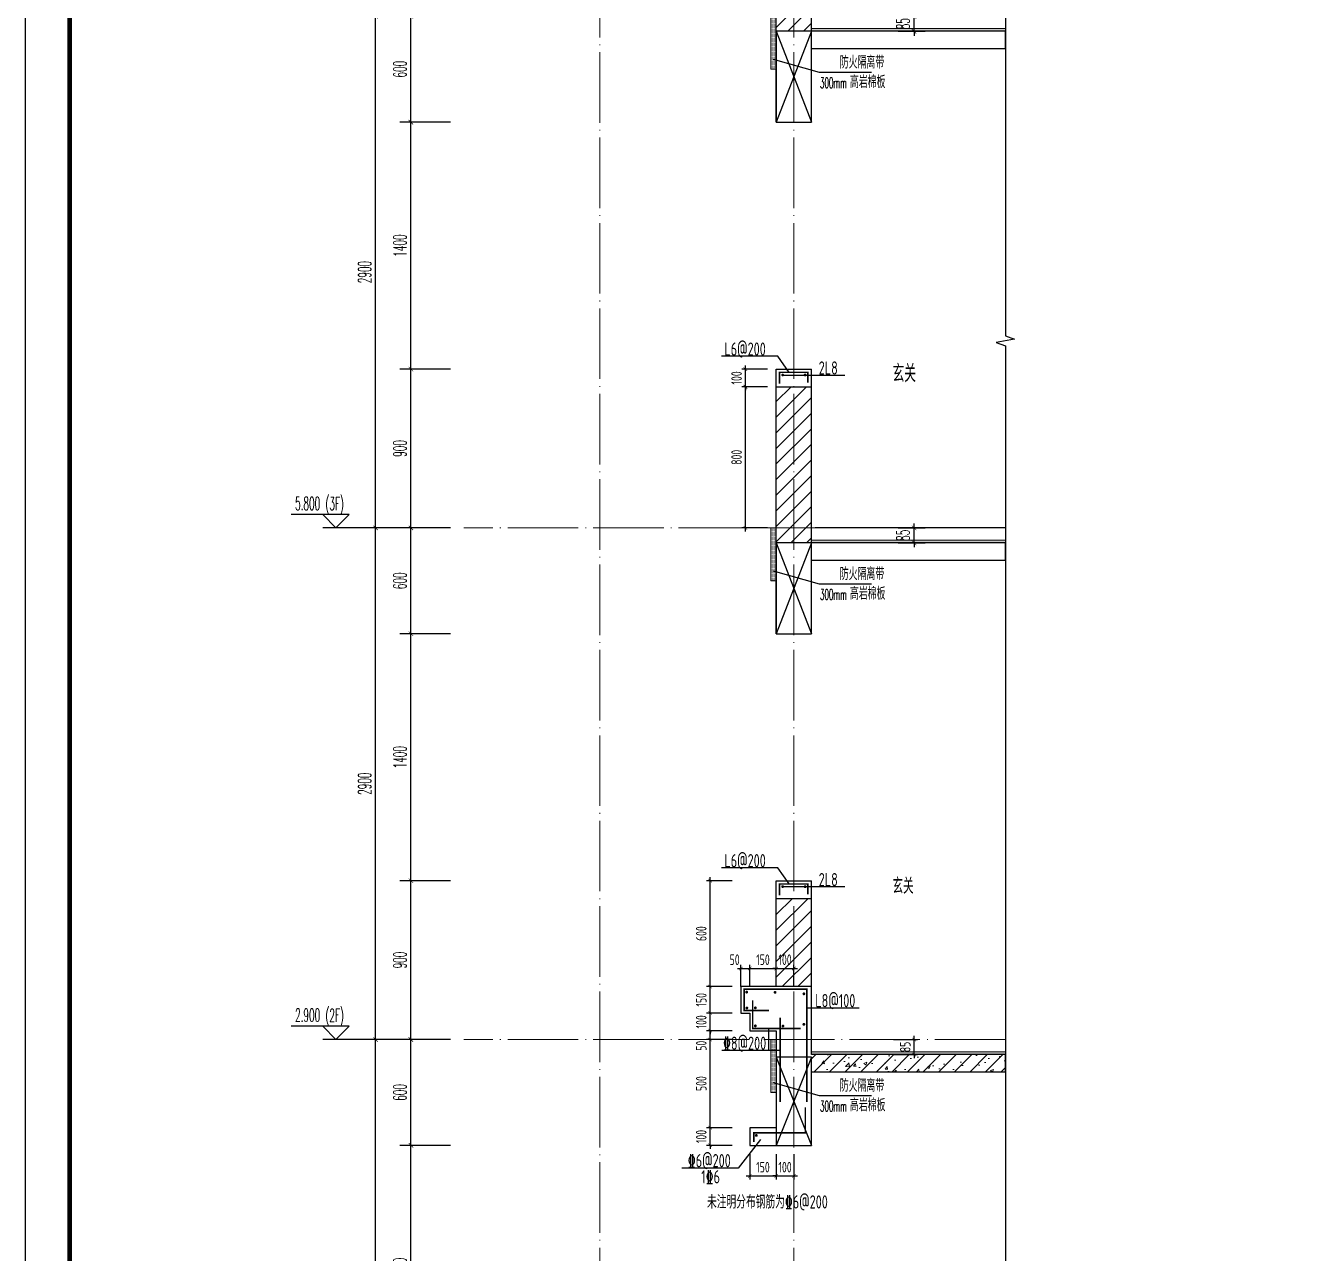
# Model space of a CAD drawing. Extents: x 826826 to 1642106, y -156213 to 399140.
# Drawn here: x 1603346 to 1610583, y 289454 to 296414 of the extents above; entities that cross this region are included whole.
import ezdxf

# ---------------------------------------------------------------- set-up
doc = ezdxf.new("R2010")
doc.units = 0
doc.header["$LTSCALE"] = 1000
doc.linetypes.add('DOTE', pattern=[2.42, 2, -0.2, 0.02, -0.2])
doc.layers.get('0').update_dxf_attribs({"linetype": 'CONTINUOUS'})
doc.layers.get('DEFPOINTS').update_dxf_attribs({"linetype": 'CONTINUOUS'})
for name, color, linetype in [('DIM', 2, 'CONTINUOUS'), ('DIM_ELEV', 3, 'CONTINUOUS'), ('DIM_IDEN', 67, 'CONTINUOUS'), ('DIM_SYMB', 3, 'CONTINUOUS'), ('PUB_DIM', 3, 'CONTINUOUS'), ('PUB_TEXT', 2, 'CONTINUOUS'), ('REIN', 6, 'CONTINUOUS'), ('S-大样-砼线', 7, 'CONTINUOUS'), ('S-引出线', 40, 'CONTINUOUS'), ('TEXT', 2, 'CONTINUOUS'), ('WALL', 5, 'CONTINUOUS'), ('yichutu', 7, 'CONTINUOUS'), ('看线', 251, 'CONTINUOUS'), ('立面-看线', 251, 'CONTINUOUS')]:
    doc.layers.add(name, color=color, linetype=linetype)
for name, color, linetype, lineweight in [('DOTE', 251, 'DOTE', 9), ('PUB_HATCH', 8, 'CONTINUOUS', 9), ('内粉刷', 37, 'CONTINUOUS', 9), ('图框', 9, 'CONTINUOUS', 18)]:
    doc.layers.add(name, color=color, linetype=linetype, lineweight=lineweight)
doc.styles.add('_TCH_DIM', font='SIMPLEX.shx', dxfattribs={"width": 0.7, "bigfont": 'GBCBIG.shx'})
doc.styles.add('_TCH_DIM_T3', font='SIMPLEX.shx', dxfattribs={"width": 0.494118, "bigfont": 'GBCBIG.shx'})
doc.styles.add('DIM_FONT_T3', font='SIMPLEX', dxfattribs={"width": 0.705882, "bigfont": 'GBCBIG'})
doc.styles.add('TSSD_DIMENSION', font='Tssdeng.shx', dxfattribs={"width": 0.7, "bigfont": 'tssdchn.shx'})
doc.styles.add('TSSD_REIN', font='tssdeng.shx', dxfattribs={"width": 0.7, "height": 300, "bigfont": 'tssdchn.shx'})
doc.styles.add('w', font='tssdeng.shx', dxfattribs={"width": 0.8, "bigfont": 'tssdchn.shx'})
doc.dimstyles.new('_TCH_ARCH&&25', dxfattribs={"dimtxt": 74.375, "dimasz": 25, "dimexe": 62.5, "dimexo": 75, "dimgap": 25, "dimtad": 1, "dimdec": 0, "dimzin": 0, "dimdsep": 46, "dimtxsty": '_TCH_DIM_T3', "dimblk": 'ARCHTICK', "dimcen": 0.09, "dimclrt": 7, "dimazin": 0, "dimtfac": 1, "dimtdec": 0, "dimtix": 1, "dimtmove": 2, "dimatfit": 3, "dimldrblk": 'ARCHTICK', "dimfxl": 0, "dimtolj": 1, "dimtzin": 0, "dimarcsym": 0})
doc.dimstyles.new('TSSD_20_20', dxfattribs={"dimtxt": 60, "dimasz": 20, "dimexe": 20, "dimexo": 50, "dimgap": 20, "dimtad": 1, "dimdec": 0, "dimzin": 0, "dimdsep": 46, "dimtxsty": 'TSSD_DIMENSION', "dimblk": 'ARCHTICK', "dimblk1": 'ARCHTICK', "dimblk2": 'ARCHTICK', "dimcen": 0, "dimdle": 20, "dimclrt": 7, "dimadec": 0, "dimazin": 0, "dimtfac": 1, "dimtdec": 0, "dimtix": 1, "dimtmove": 2, "dimatfit": 3, "dimfxl": 0, "dimtolj": 1, "dimtzin": 0, "dimarcsym": 0})

# ---------------------------------------------------------------- blocks, each defined once
blk = doc.blocks.new('GFDDDDRG')
at = {"layer": '图框'}
blk.add_lwpolyline([(923310, -107437), (923310, -159999), (893610, -159999), (893610, -107437)], close=True, dxfattribs=at)
blk.add_lwpolyline([(923310, -107437), (923310, -159999), (893610, -159999), (893610, -107437)], close=True, dxfattribs=at)
at = {"layer": '图框', "const_width": 50}
blk.add_lwpolyline([(894110, -159499), (922810, -159499), (922810, -108687), (894110, -108687)], close=True, dxfattribs=at)
blk = doc.blocks.new('yct-1051-594-26275-14850-25-1002.0')
at = {"layer": 'yichutu', "color": 7}
blk.add_lwpolyline([(0, 0), (0, 14850), (26275, 14850), (26275, 0)], close=True, dxfattribs=at)
blk = doc.blocks.new('VDVDXAXFSFFX')
at = {"layer": 'PUB_HATCH'}
h = blk.add_hatch(dxfattribs=at)
h.set_pattern_fill('DOTS', color=251, scale=2, style=0)
h.set_pattern_definition([(0, (924712.4965, -148185.593), (1.5875, 3.175), [0, -3.175])])
h.paths.add_polyline_path([(924682.5, -148185.6), (924712.5, -148185.6), (924712.5, -147935.6), (924712.5, -147885.6), (924712.5, -147885.6), (924712.5, -147885.6), (924682.5, -147885.6)])
at = {"layer": 'DIM_IDEN', "color": 5}
for p, q in [((924695.5, -148129.3), (924955.6, -148202.9)), ((924955.6, -148202.9), (925253.4, -148202.9))]:
    blk.add_line(p, q, dxfattribs=at)
at = {"layer": 'PUB_HATCH', "color": 5}
blk.add_lwpolyline([(924712.5, -147885.6), (924682.5, -147885.6), (924682.5, -148185.6), (924712.5, -148185.6)], close=True, dxfattribs=at)
at = {"layer": 'PUB_TEXT', "style": 'DIM_FONT_T3', "width": 0.705882}
blk.add_text('防火隔离带', height=71.49, dxfattribs=at).set_placement((925072.6, -148181.9))
at = {"layer": 'PUB_TEXT', "color": 5, "style": 'DIM_FONT_T3'}
for s, height, width, p in [('300mm', 59.5, 0.49827, (924960.4, -148292.9)), ('高岩棉板', 71.49, 0.705882, (925129.8, -148292.9))]:
    blk.add_text(s, height=height, dxfattribs=dict(at, width=width)).set_placement(p)
blk = doc.blocks.new('_ArchTick')
at = {"color": 0, "linetype": 'ByBlock', "const_width": 0.15}
blk.add_lwpolyline([(-0.5, -0.5), (0.5, 0.5)], dxfattribs=at)
blk = doc.blocks.new('*D1203')
at = {"layer": 'DEFPOINTS', "color": 0}
for p in [(1149838.4, -121769.5), (1150004.3, -121769.5), (1149838.4, -121854.5)]:
    blk.add_point(p, dxfattribs=at)
at = {"layer": 'PUB_DIM', "color": 0, "lineweight": -2}
for p, q in [((1149913.4, -121769.5), (1150066.8, -121769.5)), ((1150004.3, -121769.5), (1150004.3, -121744.5)), ((1150004.3, -121854.5), (1150004.3, -121769.5)), ((1149913.4, -121854.5), (1150066.8, -121854.5)), ((1150004.3, -121854.5), (1150004.3, -121879.5))]:
    blk.add_line(p, q, dxfattribs=at)
at = {"layer": 'PUB_DIM', "color": 0, "lineweight": -2, "xscale": 25, "yscale": 25, "zscale": 25}
for p, rotation in [((1150004.3, -121769.5), 270), ((1150004.3, -121854.5), 90)]:
    blk.add_blockref('_ArchTick', p, dxfattribs=dict(at, rotation=rotation))
at = {"layer": 'PUB_DIM', "color": 7, "insert": (1149942.1, -121812), "char_height": 74.38, "attachment_point": 5, "rotation": 90, "style": '_TCH_DIM_T3'}
blk.add_mtext('\\A1;85', dxfattribs=at)
blk = doc.blocks.new('*D1251')
at = {"layer": 'DEFPOINTS', "color": 0}
for p in [(1608215.5, 290666.4), (1608381.5, 290666.4), (1608215.5, 290581.4)]:
    blk.add_point(p, dxfattribs=at)
at = {"layer": 'DIM', "color": 0, "lineweight": -2}
for p, q in [((1608381.5, 290666.4), (1608381.5, 290686.4)), ((1608265.5, 290666.4), (1608401.5, 290666.4)), ((1608381.5, 290581.4), (1608381.5, 290666.4)), ((1608265.5, 290581.4), (1608401.5, 290581.4)), ((1608381.5, 290581.4), (1608381.5, 290561.4))]:
    blk.add_line(p, q, dxfattribs=at)
at = {"layer": 'DIM', "color": 0, "lineweight": -2, "xscale": 20, "yscale": 20, "zscale": 20}
for p, rotation in [((1608381.5, 290666.4), 270), ((1608381.5, 290581.4), 90)]:
    blk.add_blockref('_ArchTick', p, dxfattribs=dict(at, rotation=rotation))
at = {"layer": 'DIM', "color": 7, "insert": (1608331.5, 290623.9), "char_height": 60, "attachment_point": 5, "rotation": 90, "style": 'TSSD_DIMENSION'}
blk.add_mtext('\\A1;85', dxfattribs=at)
blk = doc.blocks.new('*D1478')
at = {"layer": 'DEFPOINTS', "color": 0}
for p in [(1607450.3, 291068.7), (1607400.3, 290916.4), (1607450.3, 290916.4)]:
    blk.add_point(p, dxfattribs=at)
at = {"layer": 'DIM', "color": 0, "lineweight": -2}
for p, q in [((1607380.3, 291068.7), (1607470.3, 291068.7)), ((1607400.3, 290966.4), (1607400.3, 291088.7)), ((1607450.3, 290966.4), (1607450.3, 291088.7))]:
    blk.add_line(p, q, dxfattribs=at)
at = {"layer": 'DIM', "color": 0, "lineweight": -2, "xscale": 20, "yscale": 20, "zscale": 20, "rotation": 180}
blk.add_blockref('_ArchTick', (1607400.3, 291068.7), dxfattribs=at)
at = {"layer": 'DIM', "color": 0, "lineweight": -2, "xscale": 20, "yscale": 20, "zscale": 20}
blk.add_blockref('_ArchTick', (1607450.3, 291068.7), dxfattribs=at)
at = {"layer": 'DIM', "color": 7, "insert": (1607364.9, 291118.7), "char_height": 60, "attachment_point": 5, "style": 'TSSD_DIMENSION'}
blk.add_mtext('\\A1;50', dxfattribs=at)
blk = doc.blocks.new('*D1479')
at = {"layer": 'DEFPOINTS', "color": 0}
for p in [(1607600.3, 291068.7), (1607450.3, 290916.4), (1607600.3, 290916.4)]:
    blk.add_point(p, dxfattribs=at)
at = {"layer": 'DIM', "color": 0, "lineweight": -2}
for p, q in [((1607430.3, 291068.7), (1607620.3, 291068.7)), ((1607450.3, 290966.4), (1607450.3, 291088.7)), ((1607600.3, 290966.4), (1607600.3, 291088.7))]:
    blk.add_line(p, q, dxfattribs=at)
at = {"layer": 'DIM', "color": 0, "lineweight": -2, "xscale": 20, "yscale": 20, "zscale": 20, "rotation": 180}
blk.add_blockref('_ArchTick', (1607450.3, 291068.7), dxfattribs=at)
at = {"layer": 'DIM', "color": 0, "lineweight": -2, "xscale": 20, "yscale": 20, "zscale": 20}
blk.add_blockref('_ArchTick', (1607600.3, 291068.7), dxfattribs=at)
at = {"layer": 'DIM', "color": 7, "insert": (1607525.3, 291118.7), "char_height": 60, "attachment_point": 5, "style": 'TSSD_DIMENSION'}
blk.add_mtext('\\A1;150', dxfattribs=at)
blk = doc.blocks.new('*D1480')
at = {"layer": 'DEFPOINTS', "color": 0}
for p in [(1607700.3, 291068.7), (1607600.3, 290916.4), (1607700.3, 290916.4)]:
    blk.add_point(p, dxfattribs=at)
at = {"layer": 'DIM', "color": 0, "lineweight": -2}
for p, q in [((1607600.3, 291068.7), (1607580.3, 291068.7)), ((1607600.3, 290966.4), (1607600.3, 291088.7)), ((1607600.3, 291068.7), (1607700.3, 291068.7)), ((1607700.3, 290966.4), (1607700.3, 291088.7)), ((1607700.3, 291068.7), (1607720.3, 291068.7))]:
    blk.add_line(p, q, dxfattribs=at)
at = {"layer": 'DIM', "color": 0, "lineweight": -2, "xscale": 20, "yscale": 20, "zscale": 20}
blk.add_blockref('_ArchTick', (1607600.3, 291068.7), dxfattribs=at)
at = {"layer": 'DIM', "color": 0, "lineweight": -2, "xscale": 20, "yscale": 20, "zscale": 20, "rotation": 180}
blk.add_blockref('_ArchTick', (1607700.3, 291068.7), dxfattribs=at)
at = {"layer": 'DIM', "color": 7, "insert": (1607650.3, 291118.7), "char_height": 60, "attachment_point": 5, "style": 'TSSD_DIMENSION'}
blk.add_mtext('\\A1;100', dxfattribs=at)
blk = doc.blocks.new('*D1481')
at = {"layer": 'DEFPOINTS', "color": 0}
for p in [(1607450.3, 290066.4), (1607600.3, 290066.4), (1607600.3, 289892.7)]:
    blk.add_point(p, dxfattribs=at)
at = {"layer": 'DIM', "color": 0, "lineweight": -2}
for p, q in [((1607450.3, 290016.4), (1607450.3, 289872.7)), ((1607600.3, 290016.4), (1607600.3, 289872.7)), ((1607430.3, 289892.7), (1607620.3, 289892.7))]:
    blk.add_line(p, q, dxfattribs=at)
at = {"layer": 'DIM', "color": 0, "lineweight": -2, "xscale": 20, "yscale": 20, "zscale": 20, "rotation": 180}
blk.add_blockref('_ArchTick', (1607450.3, 289892.7), dxfattribs=at)
at = {"layer": 'DIM', "color": 0, "lineweight": -2, "xscale": 20, "yscale": 20, "zscale": 20}
blk.add_blockref('_ArchTick', (1607600.3, 289892.7), dxfattribs=at)
at = {"layer": 'DIM', "color": 7, "insert": (1607525.3, 289942.7), "char_height": 60, "attachment_point": 5, "style": 'TSSD_DIMENSION'}
blk.add_mtext('\\A1;150', dxfattribs=at)
blk = doc.blocks.new('*D1482')
at = {"layer": 'DEFPOINTS', "color": 0}
for p in [(1607600.3, 290066.4), (1607700.3, 290066.4), (1607700.3, 289892.7)]:
    blk.add_point(p, dxfattribs=at)
at = {"layer": 'DIM', "color": 0, "lineweight": -2}
for p, q in [((1607600.3, 290016.4), (1607600.3, 289872.7)), ((1607700.3, 290016.4), (1607700.3, 289872.7)), ((1607600.3, 289892.7), (1607580.3, 289892.7)), ((1607600.3, 289892.7), (1607700.3, 289892.7)), ((1607700.3, 289892.7), (1607720.3, 289892.7))]:
    blk.add_line(p, q, dxfattribs=at)
at = {"layer": 'DIM', "color": 0, "lineweight": -2, "xscale": 20, "yscale": 20, "zscale": 20}
blk.add_blockref('_ArchTick', (1607600.3, 289892.7), dxfattribs=at)
at = {"layer": 'DIM', "color": 0, "lineweight": -2, "xscale": 20, "yscale": 20, "zscale": 20, "rotation": 180}
blk.add_blockref('_ArchTick', (1607700.3, 289892.7), dxfattribs=at)
at = {"layer": 'DIM', "color": 7, "insert": (1607650.3, 289942.7), "char_height": 60, "attachment_point": 5, "style": 'TSSD_DIMENSION'}
blk.add_mtext('\\A1;100', dxfattribs=at)
blk = doc.blocks.new('*D1483')
at = {"layer": 'DEFPOINTS', "color": 0}
for p in [(1607225.7, 291566.4), (1607400.3, 291566.4), (1607400.3, 290966.4)]:
    blk.add_point(p, dxfattribs=at)
at = {"layer": 'DIM', "color": 0, "lineweight": -2}
for p, q in [((1607350.3, 291566.4), (1607205.7, 291566.4)), ((1607225.7, 290946.4), (1607225.7, 291586.4)), ((1607350.3, 290966.4), (1607205.7, 290966.4))]:
    blk.add_line(p, q, dxfattribs=at)
at = {"layer": 'DIM', "color": 0, "lineweight": -2, "xscale": 20, "yscale": 20, "zscale": 20}
for p, rotation in [((1607225.7, 291566.4), 90), ((1607225.7, 290966.4), 270)]:
    blk.add_blockref('_ArchTick', p, dxfattribs=dict(at, rotation=rotation))
at = {"layer": 'DIM', "color": 7, "insert": (1607175.7, 291266.4), "char_height": 60, "attachment_point": 5, "rotation": 90, "style": 'TSSD_DIMENSION'}
blk.add_mtext('\\A1;600', dxfattribs=at)
blk = doc.blocks.new('*D1484')
at = {"layer": 'DEFPOINTS', "color": 0}
for p in [(1607225.7, 290966.4), (1607400.3, 290966.4), (1607400.3, 290816.4)]:
    blk.add_point(p, dxfattribs=at)
at = {"layer": 'DIM', "color": 0, "lineweight": -2}
for p, q in [((1607225.7, 290796.4), (1607225.7, 290986.4)), ((1607350.3, 290966.4), (1607205.7, 290966.4)), ((1607350.3, 290816.4), (1607205.7, 290816.4))]:
    blk.add_line(p, q, dxfattribs=at)
at = {"layer": 'DIM', "color": 0, "lineweight": -2, "xscale": 20, "yscale": 20, "zscale": 20}
for p, rotation in [((1607225.7, 290966.4), 90), ((1607225.7, 290816.4), 270)]:
    blk.add_blockref('_ArchTick', p, dxfattribs=dict(at, rotation=rotation))
at = {"layer": 'DIM', "color": 7, "insert": (1607175.7, 290891.4), "char_height": 60, "attachment_point": 5, "rotation": 90, "style": 'TSSD_DIMENSION'}
blk.add_mtext('\\A1;150', dxfattribs=at)
blk = doc.blocks.new('*D1485')
at = {"layer": 'DEFPOINTS', "color": 0}
for p in [(1607225.7, 290816.4), (1607400.3, 290816.4), (1607400.3, 290716.4)]:
    blk.add_point(p, dxfattribs=at)
at = {"layer": 'DIM', "color": 0, "lineweight": -2}
for p, q in [((1607225.7, 290816.4), (1607225.7, 290836.4)), ((1607350.3, 290816.4), (1607205.7, 290816.4)), ((1607225.7, 290716.4), (1607225.7, 290816.4)), ((1607350.3, 290716.4), (1607205.7, 290716.4)), ((1607225.7, 290716.4), (1607225.7, 290696.4))]:
    blk.add_line(p, q, dxfattribs=at)
at = {"layer": 'DIM', "color": 0, "lineweight": -2, "xscale": 20, "yscale": 20, "zscale": 20}
for p, rotation in [((1607225.7, 290816.4), 270), ((1607225.7, 290716.4), 90)]:
    blk.add_blockref('_ArchTick', p, dxfattribs=dict(at, rotation=rotation))
at = {"layer": 'DIM', "color": 7, "insert": (1607175.7, 290766.4), "char_height": 60, "attachment_point": 5, "rotation": 90, "style": 'TSSD_DIMENSION'}
blk.add_mtext('\\A1;100', dxfattribs=at)
blk = doc.blocks.new('*D1486')
at = {"layer": 'DEFPOINTS', "color": 0}
for p in [(1607225.7, 290716.4), (1607400.3, 290716.4), (1607400.3, 290666.4)]:
    blk.add_point(p, dxfattribs=at)
at = {"layer": 'DIM', "color": 0, "lineweight": -2}
for p, q in [((1607350.3, 290716.4), (1607205.7, 290716.4)), ((1607225.7, 290646.4), (1607225.7, 290736.4)), ((1607350.3, 290666.4), (1607205.7, 290666.4))]:
    blk.add_line(p, q, dxfattribs=at)
at = {"layer": 'DIM', "color": 0, "lineweight": -2, "xscale": 20, "yscale": 20, "zscale": 20}
for p, rotation in [((1607225.7, 290716.4), 90), ((1607225.7, 290666.4), 270)]:
    blk.add_blockref('_ArchTick', p, dxfattribs=dict(at, rotation=rotation))
at = {"layer": 'DIM', "color": 7, "insert": (1607175.7, 290630.9), "char_height": 60, "attachment_point": 5, "rotation": 90, "style": 'TSSD_DIMENSION'}
blk.add_mtext('\\A1;50', dxfattribs=at)
blk = doc.blocks.new('*D1487')
at = {"layer": 'DEFPOINTS', "color": 0}
for p in [(1607225.7, 290666.4), (1607400.3, 290666.4), (1607400.3, 290166.4)]:
    blk.add_point(p, dxfattribs=at)
at = {"layer": 'DIM', "color": 0, "lineweight": -2}
for p, q in [((1607225.7, 290146.4), (1607225.7, 290686.4)), ((1607350.3, 290666.4), (1607205.7, 290666.4)), ((1607350.3, 290166.4), (1607205.7, 290166.4))]:
    blk.add_line(p, q, dxfattribs=at)
at = {"layer": 'DIM', "color": 0, "lineweight": -2, "xscale": 20, "yscale": 20, "zscale": 20}
for p, rotation in [((1607225.7, 290666.4), 90), ((1607225.7, 290166.4), 270)]:
    blk.add_blockref('_ArchTick', p, dxfattribs=dict(at, rotation=rotation))
at = {"layer": 'DIM', "color": 7, "insert": (1607175.7, 290416.4), "char_height": 60, "attachment_point": 5, "rotation": 90, "style": 'TSSD_DIMENSION'}
blk.add_mtext('\\A1;500', dxfattribs=at)
blk = doc.blocks.new('*D1488')
at = {"layer": 'DEFPOINTS', "color": 0}
for p in [(1607225.7, 290166.4), (1607400.3, 290166.4), (1607400.3, 290066.4)]:
    blk.add_point(p, dxfattribs=at)
at = {"layer": 'DIM', "color": 0, "lineweight": -2}
for p, q in [((1607225.7, 290166.4), (1607225.7, 290186.4)), ((1607350.3, 290166.4), (1607205.7, 290166.4)), ((1607225.7, 290066.4), (1607225.7, 290166.4)), ((1607350.3, 290066.4), (1607205.7, 290066.4)), ((1607225.7, 290066.4), (1607225.7, 290046.4))]:
    blk.add_line(p, q, dxfattribs=at)
at = {"layer": 'DIM', "color": 0, "lineweight": -2, "xscale": 20, "yscale": 20, "zscale": 20}
for p, rotation in [((1607225.7, 290166.4), 270), ((1607225.7, 290066.4), 90)]:
    blk.add_blockref('_ArchTick', p, dxfattribs=dict(at, rotation=rotation))
at = {"layer": 'DIM', "color": 7, "insert": (1607175.7, 290116.4), "char_height": 60, "attachment_point": 5, "rotation": 90, "style": 'TSSD_DIMENSION'}
blk.add_mtext('\\A1;100', dxfattribs=at)
blk = doc.blocks.new('*D1491')
at = {"layer": 'DEFPOINTS', "color": 0}
for p in [(1605530.2, 290066.4), (1605830.2, 290066.4), (1605830.2, 288666.4)]:
    blk.add_point(p, dxfattribs=at)
at = {"layer": 'PUB_DIM', "color": 0, "lineweight": -2}
for p, q in [((1605755.2, 290066.4), (1605467.7, 290066.4)), ((1605530.2, 288666.4), (1605530.2, 290066.4)), ((1605755.2, 288666.4), (1605467.7, 288666.4))]:
    blk.add_line(p, q, dxfattribs=at)
at = {"layer": 'PUB_DIM', "color": 0, "lineweight": -2, "xscale": 25, "yscale": 25, "zscale": 25}
for p, rotation in [((1605530.2, 290066.4), 90), ((1605530.2, 288666.4), 270)]:
    blk.add_blockref('_ArchTick', p, dxfattribs=dict(at, rotation=rotation))
at = {"layer": 'PUB_DIM', "color": 7, "insert": (1605468, 289366.4), "char_height": 74.38, "attachment_point": 5, "rotation": 90, "style": '_TCH_DIM_T3'}
blk.add_mtext('\\A1;1400', dxfattribs=at)
blk = doc.blocks.new('*D1492')
at = {"layer": 'DEFPOINTS', "color": 0}
for p in [(1605530.2, 290666.4), (1605830.2, 290666.4), (1605830.2, 290066.4)]:
    blk.add_point(p, dxfattribs=at)
at = {"layer": 'PUB_DIM', "color": 0, "lineweight": -2}
for p, q in [((1605755.2, 290666.4), (1605467.7, 290666.4)), ((1605530.2, 290066.4), (1605530.2, 290666.4)), ((1605755.2, 290066.4), (1605467.7, 290066.4))]:
    blk.add_line(p, q, dxfattribs=at)
at = {"layer": 'PUB_DIM', "color": 0, "lineweight": -2, "xscale": 25, "yscale": 25, "zscale": 25}
for p, rotation in [((1605530.2, 290666.4), 90), ((1605530.2, 290066.4), 270)]:
    blk.add_blockref('_ArchTick', p, dxfattribs=dict(at, rotation=rotation))
at = {"layer": 'PUB_DIM', "color": 7, "insert": (1605468, 290366.4), "char_height": 74.38, "attachment_point": 5, "rotation": 90, "style": '_TCH_DIM_T3'}
blk.add_mtext('\\A1;600', dxfattribs=at)
blk = doc.blocks.new('*D1493')
at = {"layer": 'DEFPOINTS', "color": 0}
for p in [(1605530.2, 291566.4), (1605830.2, 291566.4), (1605830.2, 290666.4)]:
    blk.add_point(p, dxfattribs=at)
at = {"layer": 'PUB_DIM', "color": 0, "lineweight": -2}
for p, q in [((1605755.2, 291566.4), (1605467.7, 291566.4)), ((1605530.2, 290666.4), (1605530.2, 291566.4)), ((1605755.2, 290666.4), (1605467.7, 290666.4))]:
    blk.add_line(p, q, dxfattribs=at)
at = {"layer": 'PUB_DIM', "color": 0, "lineweight": -2, "xscale": 25, "yscale": 25, "zscale": 25}
for p, rotation in [((1605530.2, 291566.4), 90), ((1605530.2, 290666.4), 270)]:
    blk.add_blockref('_ArchTick', p, dxfattribs=dict(at, rotation=rotation))
at = {"layer": 'PUB_DIM', "color": 7, "insert": (1605468, 291116.4), "char_height": 74.38, "attachment_point": 5, "rotation": 90, "style": '_TCH_DIM_T3'}
blk.add_mtext('\\A1;900', dxfattribs=at)
blk = doc.blocks.new('*D1494')
at = {"layer": 'DEFPOINTS', "color": 0}
for p in [(1605530.2, 292966.4), (1605830.2, 292966.4), (1605830.2, 291566.4)]:
    blk.add_point(p, dxfattribs=at)
at = {"layer": 'PUB_DIM', "color": 0, "lineweight": -2}
for p, q in [((1605755.2, 292966.4), (1605467.7, 292966.4)), ((1605530.2, 291566.4), (1605530.2, 292966.4)), ((1605755.2, 291566.4), (1605467.7, 291566.4))]:
    blk.add_line(p, q, dxfattribs=at)
at = {"layer": 'PUB_DIM', "color": 0, "lineweight": -2, "xscale": 25, "yscale": 25, "zscale": 25}
for p, rotation in [((1605530.2, 292966.4), 90), ((1605530.2, 291566.4), 270)]:
    blk.add_blockref('_ArchTick', p, dxfattribs=dict(at, rotation=rotation))
at = {"layer": 'PUB_DIM', "color": 7, "insert": (1605468, 292266.4), "char_height": 74.38, "attachment_point": 5, "rotation": 90, "style": '_TCH_DIM_T3'}
blk.add_mtext('\\A1;1400', dxfattribs=at)
blk = doc.blocks.new('*D1495')
at = {"layer": 'DEFPOINTS', "color": 0}
for p in [(1605530.2, 293566.4), (1605830.2, 293566.4), (1605830.2, 292966.4)]:
    blk.add_point(p, dxfattribs=at)
at = {"layer": 'PUB_DIM', "color": 0, "lineweight": -2}
for p, q in [((1605755.2, 293566.4), (1605467.7, 293566.4)), ((1605530.2, 292966.4), (1605530.2, 293566.4)), ((1605755.2, 292966.4), (1605467.7, 292966.4))]:
    blk.add_line(p, q, dxfattribs=at)
at = {"layer": 'PUB_DIM', "color": 0, "lineweight": -2, "xscale": 25, "yscale": 25, "zscale": 25}
for p, rotation in [((1605530.2, 293566.4), 90), ((1605530.2, 292966.4), 270)]:
    blk.add_blockref('_ArchTick', p, dxfattribs=dict(at, rotation=rotation))
at = {"layer": 'PUB_DIM', "color": 7, "insert": (1605468, 293266.4), "char_height": 74.38, "attachment_point": 5, "rotation": 90, "style": '_TCH_DIM_T3'}
blk.add_mtext('\\A1;600', dxfattribs=at)
blk = doc.blocks.new('*D1496')
at = {"layer": 'DEFPOINTS', "color": 0}
for p in [(1605530.2, 294466.4), (1605830.2, 294466.4), (1605830.2, 293566.4)]:
    blk.add_point(p, dxfattribs=at)
at = {"layer": 'PUB_DIM', "color": 0, "lineweight": -2}
for p, q in [((1605755.2, 294466.4), (1605467.7, 294466.4)), ((1605530.2, 293566.4), (1605530.2, 294466.4)), ((1605755.2, 293566.4), (1605467.7, 293566.4))]:
    blk.add_line(p, q, dxfattribs=at)
at = {"layer": 'PUB_DIM', "color": 0, "lineweight": -2, "xscale": 25, "yscale": 25, "zscale": 25}
for p, rotation in [((1605530.2, 294466.4), 90), ((1605530.2, 293566.4), 270)]:
    blk.add_blockref('_ArchTick', p, dxfattribs=dict(at, rotation=rotation))
at = {"layer": 'PUB_DIM', "color": 7, "insert": (1605468, 294016.4), "char_height": 74.38, "attachment_point": 5, "rotation": 90, "style": '_TCH_DIM_T3'}
blk.add_mtext('\\A1;900', dxfattribs=at)
blk = doc.blocks.new('*D1497')
at = {"layer": 'DEFPOINTS', "color": 0}
for p in [(1605530.2, 295866.4), (1605830.2, 295866.4), (1605830.2, 294466.4)]:
    blk.add_point(p, dxfattribs=at)
at = {"layer": 'PUB_DIM', "color": 0, "lineweight": -2}
for p, q in [((1605755.2, 295866.4), (1605467.7, 295866.4)), ((1605530.2, 294466.4), (1605530.2, 295866.4)), ((1605755.2, 294466.4), (1605467.7, 294466.4))]:
    blk.add_line(p, q, dxfattribs=at)
at = {"layer": 'PUB_DIM', "color": 0, "lineweight": -2, "xscale": 25, "yscale": 25, "zscale": 25}
for p, rotation in [((1605530.2, 295866.4), 90), ((1605530.2, 294466.4), 270)]:
    blk.add_blockref('_ArchTick', p, dxfattribs=dict(at, rotation=rotation))
at = {"layer": 'PUB_DIM', "color": 7, "insert": (1605468, 295166.4), "char_height": 74.38, "attachment_point": 5, "rotation": 90, "style": '_TCH_DIM_T3'}
blk.add_mtext('\\A1;1400', dxfattribs=at)
blk = doc.blocks.new('*D1498')
at = {"layer": 'DEFPOINTS', "color": 0}
for p in [(1605530.2, 296466.4), (1605830.2, 296466.4), (1605830.2, 295866.4)]:
    blk.add_point(p, dxfattribs=at)
at = {"layer": 'PUB_DIM', "color": 0, "lineweight": -2}
for p, q in [((1605755.2, 296466.4), (1605467.7, 296466.4)), ((1605530.2, 295866.4), (1605530.2, 296466.4)), ((1605755.2, 295866.4), (1605467.7, 295866.4))]:
    blk.add_line(p, q, dxfattribs=at)
at = {"layer": 'PUB_DIM', "color": 0, "lineweight": -2, "xscale": 25, "yscale": 25, "zscale": 25}
for p, rotation in [((1605530.2, 296466.4), 90), ((1605530.2, 295866.4), 270)]:
    blk.add_blockref('_ArchTick', p, dxfattribs=dict(at, rotation=rotation))
at = {"layer": 'PUB_DIM', "color": 7, "insert": (1605468, 296166.4), "char_height": 74.38, "attachment_point": 5, "rotation": 90, "style": '_TCH_DIM_T3'}
blk.add_mtext('\\A1;600', dxfattribs=at)
blk = doc.blocks.new('*D1507')
at = {"layer": 'DEFPOINTS', "color": 0}
for p in [(1605330.2, 290666.4), (1605830.2, 290666.4), (1605830.2, 287766.4)]:
    blk.add_point(p, dxfattribs=at)
at = {"layer": 'PUB_DIM', "color": 0, "lineweight": -2}
for p, q in [((1605755.2, 290666.4), (1605267.7, 290666.4)), ((1605330.2, 287766.4), (1605330.2, 290666.4)), ((1605755.2, 287766.4), (1605267.7, 287766.4))]:
    blk.add_line(p, q, dxfattribs=at)
at = {"layer": 'PUB_DIM', "color": 0, "lineweight": -2, "xscale": 25, "yscale": 25, "zscale": 25}
for p, rotation in [((1605330.2, 290666.4), 90), ((1605330.2, 287766.4), 270)]:
    blk.add_blockref('_ArchTick', p, dxfattribs=dict(at, rotation=rotation))
at = {"layer": 'PUB_DIM', "color": 7, "insert": (1605268, 289216.4), "char_height": 74.38, "attachment_point": 5, "rotation": 90, "style": '_TCH_DIM_T3'}
blk.add_mtext('\\A1;2900', dxfattribs=at)
blk = doc.blocks.new('*D1508')
at = {"layer": 'DEFPOINTS', "color": 0}
for p in [(1605330.2, 293566.4), (1605830.2, 293566.4), (1605830.2, 290666.4)]:
    blk.add_point(p, dxfattribs=at)
at = {"layer": 'PUB_DIM', "color": 0, "lineweight": -2}
for p, q in [((1605755.2, 293566.4), (1605267.7, 293566.4)), ((1605330.2, 290666.4), (1605330.2, 293566.4)), ((1605755.2, 290666.4), (1605267.7, 290666.4))]:
    blk.add_line(p, q, dxfattribs=at)
at = {"layer": 'PUB_DIM', "color": 0, "lineweight": -2, "xscale": 25, "yscale": 25, "zscale": 25}
for p, rotation in [((1605330.2, 293566.4), 90), ((1605330.2, 290666.4), 270)]:
    blk.add_blockref('_ArchTick', p, dxfattribs=dict(at, rotation=rotation))
at = {"layer": 'PUB_DIM', "color": 7, "insert": (1605268, 292116.4), "char_height": 74.38, "attachment_point": 5, "rotation": 90, "style": '_TCH_DIM_T3'}
blk.add_mtext('\\A1;2900', dxfattribs=at)
blk = doc.blocks.new('*D1509')
at = {"layer": 'DEFPOINTS', "color": 0}
for p in [(1605330.2, 296466.4), (1605830.2, 296466.4), (1605830.2, 293566.4)]:
    blk.add_point(p, dxfattribs=at)
at = {"layer": 'PUB_DIM', "color": 0, "lineweight": -2}
for p, q in [((1605755.2, 296466.4), (1605267.7, 296466.4)), ((1605330.2, 293566.4), (1605330.2, 296466.4)), ((1605755.2, 293566.4), (1605267.7, 293566.4))]:
    blk.add_line(p, q, dxfattribs=at)
at = {"layer": 'PUB_DIM', "color": 0, "lineweight": -2, "xscale": 25, "yscale": 25, "zscale": 25}
for p, rotation in [((1605330.2, 296466.4), 90), ((1605330.2, 293566.4), 270)]:
    blk.add_blockref('_ArchTick', p, dxfattribs=dict(at, rotation=rotation))
at = {"layer": 'PUB_DIM', "color": 7, "insert": (1605268, 295016.4), "char_height": 74.38, "attachment_point": 5, "rotation": 90, "style": '_TCH_DIM_T3'}
blk.add_mtext('\\A1;2900', dxfattribs=at)
blk = doc.blocks.new('20210810.15405101')
at = {"layer": 'S-大样-砼线'}
for p, q in [((0, 515), (200, 0)), ((200, 515), (0, 0))]:
    blk.add_line(p, q, dxfattribs=at)
blk.add_lwpolyline([(200, 515), (0, 515), (0, 0), (200, 0)], close=True, dxfattribs=at)
blk = doc.blocks.new('20210809.02282059')
at = {"layer": 'REIN', "const_width": 9}
blk.add_lwpolyline([(87484.2, 66580.9), (87484.2, 66644.7), (87644.1, 66644.7), (87644.1, 66586.8)], dxfattribs=at)
at = {"layer": 'REIN', "const_width": 8}
for points in [[(87497.7, 66629.7, 1), (87505.7, 66629.7, 1)], [(87625.1, 66629.7, 1), (87633.1, 66629.7, 1)]]:
    blk.add_lwpolyline(points, format="xyb", close=True, dxfattribs=at)
at = {"layer": 'S-引出线'}
for p, q in [((87474.6, 66737), (87154.5, 66737)), ((87538.8, 66644.7), (87474.6, 66737)), ((87501.7, 66629.7), (87853.3, 66629.7))]:
    blk.add_line(p, q, dxfattribs=at)
at = {"layer": 'TEXT', "style": 'w', "width": 0.7}
for s, p in [('L6@200', (87171.5, 66739.2)), ('2L8', (87706.2, 66632.1))]:
    blk.add_text(s, height=75, rotation=0, dxfattribs=at).set_placement(p)
blk = doc.blocks.new('A$C696610E5')
at = {"layer": 'REIN', "const_width": 9}
for points in [[(494.5, 974.7), (353.3, 974.7), (353.3, 1095), (708.3, 1095), (708.3, 454.9)], [(401.6, 1031.7), (401.6, 872.6), (673.9, 872.6)], [(557.8, 934), (557.8, 454.9)]]:
    blk.add_lwpolyline(points, dxfattribs=at)
at = {"layer": 'REIN', "const_width": 8}
for points in [[(363.4, 1078.3, 1), (371.4, 1078.3, 1)], [(524.5, 1076.9, 1), (532.5, 1076.9, 1)], [(687.7, 1068.7, 1), (695.7, 1068.7, 1)], [(364.5, 988.6, 1), (372.5, 988.6, 1)], [(412.3, 989.2, 1), (420.3, 989.2, 1)], [(412.3, 887.1, 1), (420.3, 887.1, 1)], [(569.2, 886.1, 1), (577.2, 886.1, 1)], [(687.7, 895.7, 1), (695.7, 895.7, 1)], [(418.3, 266.1, 1), (426.3, 266.1, 1)]]:
    blk.add_lwpolyline(points, format="xyb", close=True, dxfattribs=at)
at = {"layer": 'REIN'}
blk.add_lwpolyline([(407.7, 227.9, 9, 9, 0), (407.7, 280.9, 9, 9, 0), (700.1, 280.9, 9, 9, 0), (700.1, 425.3, 9, 9, 0)], format="xyseb", dxfattribs=at)
at = {"layer": 'S-大样-砼线'}
for p, q in [((534.9, 709.9), (734.9, 209.8)), ((734.9, 709.9), (534.9, 209.8))]:
    blk.add_line(p, q, dxfattribs=at)
blk.add_lwpolyline([(734.9, 709.9), (534.9, 709.9), (534.9, 209.8), (734.9, 209.8)], close=True, dxfattribs=at)
at = {"layer": 'S-引出线'}
for p, q in [((704.2, 988.5), (1004.3, 988.5)), ((490.6, 872.6), (490.6, 748.9)), ((227.2, 748.9), (561.1, 748.9))]:
    blk.add_line(p, q, dxfattribs=at)
blk.add_lwpolyline([(445.3, 242.7), (318.6, 79.6), (0, 79.6)], dxfattribs=at)
at = {"layer": 'TEXT', "style": 'TSSD_REIN', "width": 0.7}
for s, p in [('L8@100', (756.2, 992.6)), ('%%1328@200', (233.1, 751.1)), ('%%1326@200', (33.9, 85.5)), ('1%%1326', (110.1, -5.8)), ('未注明分布钢筋为%%1326@200', (142.8, -148.4))]:
    blk.add_text(s, height=75, rotation=0, dxfattribs=at).set_placement(p)
blk = doc.blocks.new('*D2778')
at = {"layer": 'DEFPOINTS', "color": 0}
for p in [(1607425.7, 294466.4), (1607600.3, 294466.4), (1607600.3, 294366.4)]:
    blk.add_point(p, dxfattribs=at)
at = {"layer": 'DIM', "color": 0, "lineweight": -2}
for p, q in [((1607550.3, 294466.4), (1607405.7, 294466.4)), ((1607425.7, 294466.4), (1607425.7, 294486.4)), ((1607425.7, 294366.4), (1607425.7, 294466.4)), ((1607550.3, 294366.4), (1607405.7, 294366.4)), ((1607425.7, 294366.4), (1607425.7, 294346.4))]:
    blk.add_line(p, q, dxfattribs=at)
at = {"layer": 'DIM', "color": 0, "lineweight": -2, "xscale": 20, "yscale": 20, "zscale": 20}
for p, rotation in [((1607425.7, 294466.4), 270), ((1607425.7, 294366.4), 90)]:
    blk.add_blockref('_ArchTick', p, dxfattribs=dict(at, rotation=rotation))
at = {"layer": 'DIM', "color": 7, "insert": (1607375.7, 294416.4), "char_height": 60, "attachment_point": 5, "rotation": 90, "style": 'TSSD_DIMENSION'}
blk.add_mtext('\\A1;100', dxfattribs=at)
blk = doc.blocks.new('*D2779')
at = {"layer": 'DEFPOINTS', "color": 0}
for p in [(1607425.7, 294366.4), (1607600.3, 294366.4), (1607600.3, 293566.4)]:
    blk.add_point(p, dxfattribs=at)
at = {"layer": 'DIM', "color": 0, "lineweight": -2}
for p, q in [((1607425.7, 293546.4), (1607425.7, 294386.4)), ((1607550.3, 294366.4), (1607405.7, 294366.4)), ((1607550.3, 293566.4), (1607405.7, 293566.4))]:
    blk.add_line(p, q, dxfattribs=at)
at = {"layer": 'DIM', "color": 0, "lineweight": -2, "xscale": 20, "yscale": 20, "zscale": 20}
for p, rotation in [((1607425.7, 294366.4), 90), ((1607425.7, 293566.4), 270)]:
    blk.add_blockref('_ArchTick', p, dxfattribs=dict(at, rotation=rotation))
at = {"layer": 'DIM', "color": 7, "insert": (1607375.7, 293966.4), "char_height": 60, "attachment_point": 5, "rotation": 90, "style": 'TSSD_DIMENSION'}
blk.add_mtext('\\A1;800', dxfattribs=at)
blk = doc.blocks.new('BGFBFBVFD')
at = {"layer": 'PUB_HATCH'}
h = blk.add_hatch(dxfattribs=at)
h.set_pattern_fill('普通砖', color=256, scale=25, style=0)
h.set_pattern_definition([(45, (0, 44.88), (-44.1941915, 44.1941915), [])])
h.paths.add_polyline_path([(1149223.2, -121854.5), (1149423.2, -121854.5), (1149423.2, -120969.5), (1149223.2, -120969.5)])
at = {"layer": '立面-看线'}
h = blk.add_hatch(dxfattribs=at)
h.set_pattern_fill('HONEY', color=256, scale=7)
h.set_pattern_definition([(0, (348073.899, -507216.492), (16.66875, 9.623705), [11.1125, -22.225]), (120, (348073.899, -507216.492), (-16.66874801, 9.62370845), [11.1125, -22.225]), (60, (348073.899, -507216.492), (1.99e-06, 19.24741345), [-22.225, 11.1125])])
h.paths.add_polyline_path([(1150521.7, -121839.5), (1149423.2, -121839.5), (1149423.2, -121854.5), (1150521.7, -121854.5)])
at = {"layer": 'PUB_HATCH', "color": 215}
blk.add_line((1149423.2, -121839.5), (1150521.7, -121839.5), dxfattribs=at)
at = {"layer": 'WALL'}
for p, q in [((1149223.2, -120969.5), (1149223.2, -120869.5)), ((1149223.2, -120869.5), (1149423.2, -120869.5)), ((1149423.2, -120969.5), (1149423.2, -120869.5)), ((1149223.2, -120969.5), (1149423.2, -120969.5)), ((1149223.2, -121854.5), (1149223.2, -120969.5)), ((1149423.2, -121854.5), (1149423.2, -120969.5)), ((1150521.7, -121854.5), (1149223.2, -121854.5)), ((1149223.2, -122369.5), (1149223.2, -121854.5)), ((1150521.7, -121954.5), (1150521.7, -121854.5)), ((1150521.7, -121954.5), (1149423.2, -121954.5)), ((1149423.2, -122369.5), (1149423.2, -121954.5)), ((1149223.2, -122369.5), (1149423.2, -122369.5))]:
    blk.add_line(p, q, dxfattribs=at)
at = {"layer": '看线', "color": 32}
blk.add_lwpolyline([(1150521.7, -121769.5), (1149443.2, -121769.5)], dxfattribs=at)
at = {"layer": 'PUB_TEXT', "style": 'TSSD_REIN', "width": 0.7}
blk.add_text('玄关', height=100, dxfattribs=at).set_placement((1149882.4, -120943.9))
at = {"layer": 'PUB_DIM'}
dim = blk.add_aligned_dim(p1=(1149838.4, -121854.5), p2=(1149838.4, -121769.5), distance=-166, dimstyle='_TCH_ARCH&&25', dxfattribs=at)
dim.commit()
dim.dimension.update_dxf_attribs({"geometry": '*D1203', "text_midpoint": (1149942.1, -121812)})

msp = doc.modelspace()

# ---------------------------------------------------------------- hatches: boundary and pattern name
at = {"layer": 'PUB_HATCH'}
h = msp.add_hatch(dxfattribs=at)
h.set_pattern_fill('普通砖', color=256, scale=25, style=0)
h.set_pattern_definition([(45, (689015.794, 456254.29), (-44.1941915, 44.1941915), [])])
h.paths.add_polyline_path([(1607800.35, 290966.38), (1607800.35, 291466.38), (1607600.35, 291466.38), (1607600.35, 290966.38)])
h = msp.add_hatch(dxfattribs=at)
h.set_pattern_fill('钢筋混凝土', color=256, scale=25, style=0)
h.set_pattern_definition([(45, (689015.794, 456209.414), (-44.194174, 44.194174), []), (50, (689015.8, 456209.41), (179.315046, -15.688034), [18.75, -206.25]), (355, (689015.8, 456209.41), (-34.687833, 188.048033), [15, -165]), (100.4514, (689030.74, 456208.1), (144.627345, 172.359886), [15.935047, -175.285528]), (46.1842, (689015.8, 456259.41), (266.81026, -41.379754), [28.125, -309.375]), (96.6356, (689038.03, 456255.97), (233.66568, 243.52947), [23.90257, -262.92825]), (351.1842, (689015.8, 456259.41), (233.66549, 243.52965), [22.5, -247.5]), (21, (689040.8, 456246.91), (149.226763, -100.654723), [18.75, -206.25]), (326, (689040.8, 456246.91), (60.828833, 181.28751), [15, -165]), (71.4514, (689053.23, 456238.53), (210.055657, 80.632624), [15.935047, -175.285528]), (37.5, (689015.794, 456209.414), (3.039964, 83.2234635), [0, -163, 0, -167.5, 0, -165.625]), (7.5, (689015.79, 456209.41), (65.767384, 98.602928), [0, -95.5, 0, -159.25, 0, -63.125]), (327.5, (688960.044, 456209.414), (133.455609, -5.638718), [0, -62.5, 0, -195, 0, -258.75]), (317.5, (688935.04, 456209.41), (145.796542, 25.026246), [0, -81.25, 0, -129.5, 0, -183.75])])
h.paths.add_polyline_path([(1607800.35, 290581.38), (1607800.35, 290481.38), (1608898.87, 290481.38), (1608898.87, 290581.38)])
at = {"layer": '立面-看线'}
h = msp.add_hatch(dxfattribs=at)
h.set_pattern_fill('HONEY', color=256, scale=7)
h.set_pattern_definition([(0, (806451.076, -94780.57), (16.66875, 9.623705), [11.1125, -22.225]), (120, (806451.076, -94780.57), (-16.66874801, 9.62370845), [11.1125, -22.225]), (60, (806451.076, -94780.57), (1.99e-06, 19.24741345), [-22.225, 11.1125])])
h.paths.add_polyline_path([(1608898.87, 290596.38), (1607800.35, 290596.38), (1607800.35, 290581.38), (1608898.87, 290581.38)])

# ---------------------------------------------------------------- linework, layer by layer
at = {"layer": 'DIM_ELEV'}
for p, q in [((1605180.15, 293641.38), (1604852.15, 293641.38)), ((1605105.15, 293566.38), (1605030.15, 293641.38)), ((1605105.15, 293566.38), (1605180.15, 293641.38)), ((1605530.15, 293566.38), (1605030.15, 293566.38))]:
    msp.add_line(p, q, dxfattribs=at)
at = {"layer": 'DIM_ELEV', "color": 1}
for p, q in [((1605180.15, 290741.38), (1604852.15, 290741.38)), ((1605105.15, 290666.38), (1605030.15, 290741.38)), ((1605105.15, 290666.38), (1605180.15, 290741.38)), ((1605530.15, 290666.38), (1605030.15, 290666.38))]:
    msp.add_line(p, q, dxfattribs=at)
at = {"layer": 'DIM_SYMB'}
msp.add_lwpolyline([(1608898.87, 302886.36), (1608898.87, 294654.5), (1608951.37, 294635.39), (1608846.37, 294616.87), (1608898.87, 294598.25), (1608898.87, 286366.38)], dxfattribs=at)
at = {"layer": 'DOTE', "color": 1, "linetype": 'DOTE', "ltscale": 0.2}
for p, q in [((1606600.35, 286666.38), (1606600.35, 304346.39)), ((1607700.35, 286666.38), (1607700.35, 304346.39)), ((1608898.87, 293566.39), (1605830.15, 293566.39)), ((1608898.87, 290666.39), (1605830.15, 290666.39))]:
    msp.add_line(p, q, dxfattribs=at)
at = {"layer": 'PUB_HATCH', "color": 215}
msp.add_line((1607800.35, 290596.38), (1608898.87, 290596.38), dxfattribs=at)
at = {"layer": 'WALL'}
for p, q in [((1607600.35, 291466.38), (1607600.35, 291566.38)), ((1607600.35, 291566.38), (1607800.35, 291566.38)), ((1607800.35, 291466.38), (1607800.35, 291566.38)), ((1607600.35, 291466.38), (1607800.35, 291466.38)), ((1607600.35, 290966.38), (1607600.35, 291466.38)), ((1607800.35, 290966.38), (1607800.35, 291466.38)), ((1607800.35, 290966.38), (1607400.35, 290966.38)), ((1607400.35, 290966.38), (1607400.35, 290816.38)), ((1607800.35, 290581.38), (1607800.35, 290966.38)), ((1607400.35, 290816.38), (1607450.35, 290816.38)), ((1607450.35, 290816.38), (1607450.35, 290716.38)), ((1607450.35, 290716.38), (1607600.35, 290716.38)), ((1607600.35, 290716.38), (1607600.35, 290166.38)), ((1608898.87, 290581.38), (1607800.35, 290581.38)), ((1608898.87, 290481.38), (1608898.87, 290581.38)), ((1607800.35, 290066.38), (1607800.35, 290481.38)), ((1608898.87, 290481.38), (1607800.35, 290481.38)), ((1607600.35, 290166.38), (1607450.35, 290166.38)), ((1607450.35, 290166.38), (1607450.35, 290066.38)), ((1607450.35, 290066.38), (1607800.35, 290066.38))]:
    msp.add_line(p, q, dxfattribs=at)

# ---------------------------------------------------------------- block references
at = {"xscale": 0.5, "yscale": 0.5, "zscale": 0.5}
msp.add_blockref('GFDDDDRG', (1156541.4, 362492.89), dxfattribs=at)
for name, p in [('BGFBFBVFD', (458377.18, 418235.92)), ('VDVDXAXFSFFX', (682887.85, 444351.98)), ('BGFBFBVFD', (458377.18, 415335.92)), ('VDVDXAXFSFFX', (682887.85, 441451.98)), ('VDVDXAXFSFFX', (682887.85, 438551.98))]:
    msp.add_blockref(name, p)
at = {"layer": 'REIN'}
for p in [(1520135.16, 227803.28), (1520135.16, 224903.28)]:
    msp.add_blockref('20210809.02282059', p, dxfattribs=at)
at = {"layer": 'S-大样-砼线'}
for p in [(1607600.35, 295866.38), (1607600.35, 292966.38)]:
    msp.add_blockref('20210810.15405101', p, dxfattribs=at)
at = {"layer": 'yichutu', "rotation": 270}
msp.add_blockref('yct-1051-594-26275-14850-25-1002.0', (1603346.29, 308774.41), dxfattribs=at)
at = {"layer": '内粉刷'}
msp.add_blockref('A$C696610E5', (1607065.44, 289856.54), dxfattribs=at)

# ---------------------------------------------------------------- texts
at = {"layer": 'PUB_TEXT'}
for s, height, style, width, p in [('5.800', 74.375, '_TCH_DIM', 0.494118, (1604874.05, 293667.63)), ('(3F)', 74.375, '_TCH_DIM', 0.494118, (1605046.2, 293666.41)), ('玄关', 90, 'TSSD_REIN', 0.7, (1608259.56, 291492.01))]:
    msp.add_text(s, height=height, dxfattribs=dict(at, style=style, width=width)).set_placement(p)
at = {"layer": 'PUB_TEXT', "color": 1, "style": '_TCH_DIM', "width": 0.494118}
for s, p in [('2.900', (1604874.05, 290767.63)), ('(2F)', (1605046.2, 290766.41))]:
    msp.add_text(s, height=74.375, dxfattribs=at).set_placement(p)

# ---------------------------------------------------------------- dimensions: what is measured, and where the dimension line sits
at = {"layer": 'DIM'}
for p1, p2, distance, picture, middle in [((1607600.35, 294366.38), (1607600.35, 294466.38), 174.61, '*D2778', (1607375.73, 294416.38)), ((1607600.34, 293566.39), (1607600.35, 294366.38), 174.61, '*D2779', (1607375.73, 293966.38)), ((1607400.35, 290966.38), (1607400.35, 291566.38), 174.61, '*D1483', (1607175.73, 291266.38)), ((1607450.35, 290916.41), (1607600.35, 290916.41), 152.32, '*D1479', (1607525.35, 291118.73)), ((1607600.35, 290916.41), (1607700.35, 290916.41), 152.32, '*D1480', (1607650.35, 291118.73)), ((1607400.35, 290816.38), (1607400.35, 290966.38), 174.61, '*D1484', (1607175.73, 290891.38)), ((1607400.35, 290716.38), (1607400.35, 290816.38), 174.61, '*D1485', (1607175.73, 290766.38)), ((1607400.35, 290166.38), (1607400.35, 290666.38), 174.61, '*D1487', (1607175.73, 290416.38)), ((1608215.53, 290581.38), (1608215.53, 290666.38), -165.96, '*D1251', (1608331.49, 290623.88)), ((1607400.35, 290066.38), (1607400.35, 290166.38), 174.61, '*D1488', (1607175.73, 290116.38)), ((1607450.35, 290066.38), (1607600.35, 290066.38), -173.71, '*D1481', (1607525.35, 289942.67)), ((1607600.35, 290066.38), (1607700.35, 290066.38), -173.71, '*D1482', (1607650.35, 289942.67))]:
    dim = msp.add_aligned_dim(p1=p1, p2=p2, distance=distance, dimstyle='TSSD_20_20', dxfattribs=at)
    dim.commit()
    dim.dimension.update_dxf_attribs({"geometry": picture, "text_midpoint": middle})
for base, p1, p2, angle, picture, middle in [((1607450.35, 291068.73), (1607400.35, 290916.41), (1607450.35, 290916.41), 360, '*D1478', (1607364.88, 291118.73)), ((1607225.73, 290716.38), (1607400.35, 290666.38), (1607400.35, 290716.38), 90, '*D1486', (1607175.73, 290630.92))]:
    dim = msp.add_linear_dim(base=base, p1=p1, p2=p2, angle=angle, dimstyle='TSSD_20_20', dxfattribs=at)
    dim.commit()
    dim.dimension.update_dxf_attribs({"geometry": picture, "text_midpoint": middle, "dimtype": 161})
at = {"layer": 'PUB_DIM'}
for p1, p2, distance, picture, middle in [((1605830.15, 293566.38), (1605830.15, 296466.38), 500, '*D1509', (1605267.96, 295016.38)), ((1605830.15, 295866.38), (1605830.15, 296466.38), 300, '*D1498', (1605467.96, 296166.38)), ((1605830.15, 294466.38), (1605830.15, 295866.38), 300, '*D1497', (1605467.96, 295166.38)), ((1605830.15, 293566.38), (1605830.15, 294466.38), 300, '*D1496', (1605467.96, 294016.38)), ((1605830.15, 290666.38), (1605830.15, 293566.38), 500, '*D1508', (1605267.96, 292116.38)), ((1605830.15, 292966.38), (1605830.15, 293566.38), 300, '*D1495', (1605467.96, 293266.38)), ((1605830.15, 291566.38), (1605830.15, 292966.38), 300, '*D1494', (1605467.96, 292266.38)), ((1605830.15, 290666.38), (1605830.15, 291566.38), 300, '*D1493', (1605467.96, 291116.38)), ((1605830.15, 287766.38), (1605830.15, 290666.38), 500, '*D1507', (1605267.96, 289216.38)), ((1605830.15, 290066.38), (1605830.15, 290666.38), 300, '*D1492', (1605467.96, 290366.38)), ((1605830.15, 288666.38), (1605830.15, 290066.38), 300, '*D1491', (1605467.96, 289366.38))]:
    dim = msp.add_aligned_dim(p1=p1, p2=p2, distance=distance, dimstyle='_TCH_ARCH&&25', dxfattribs=at)
    dim.commit()
    dim.dimension.update_dxf_attribs({"geometry": picture, "text_midpoint": middle})

doc.saveas('drawing.dxf')
